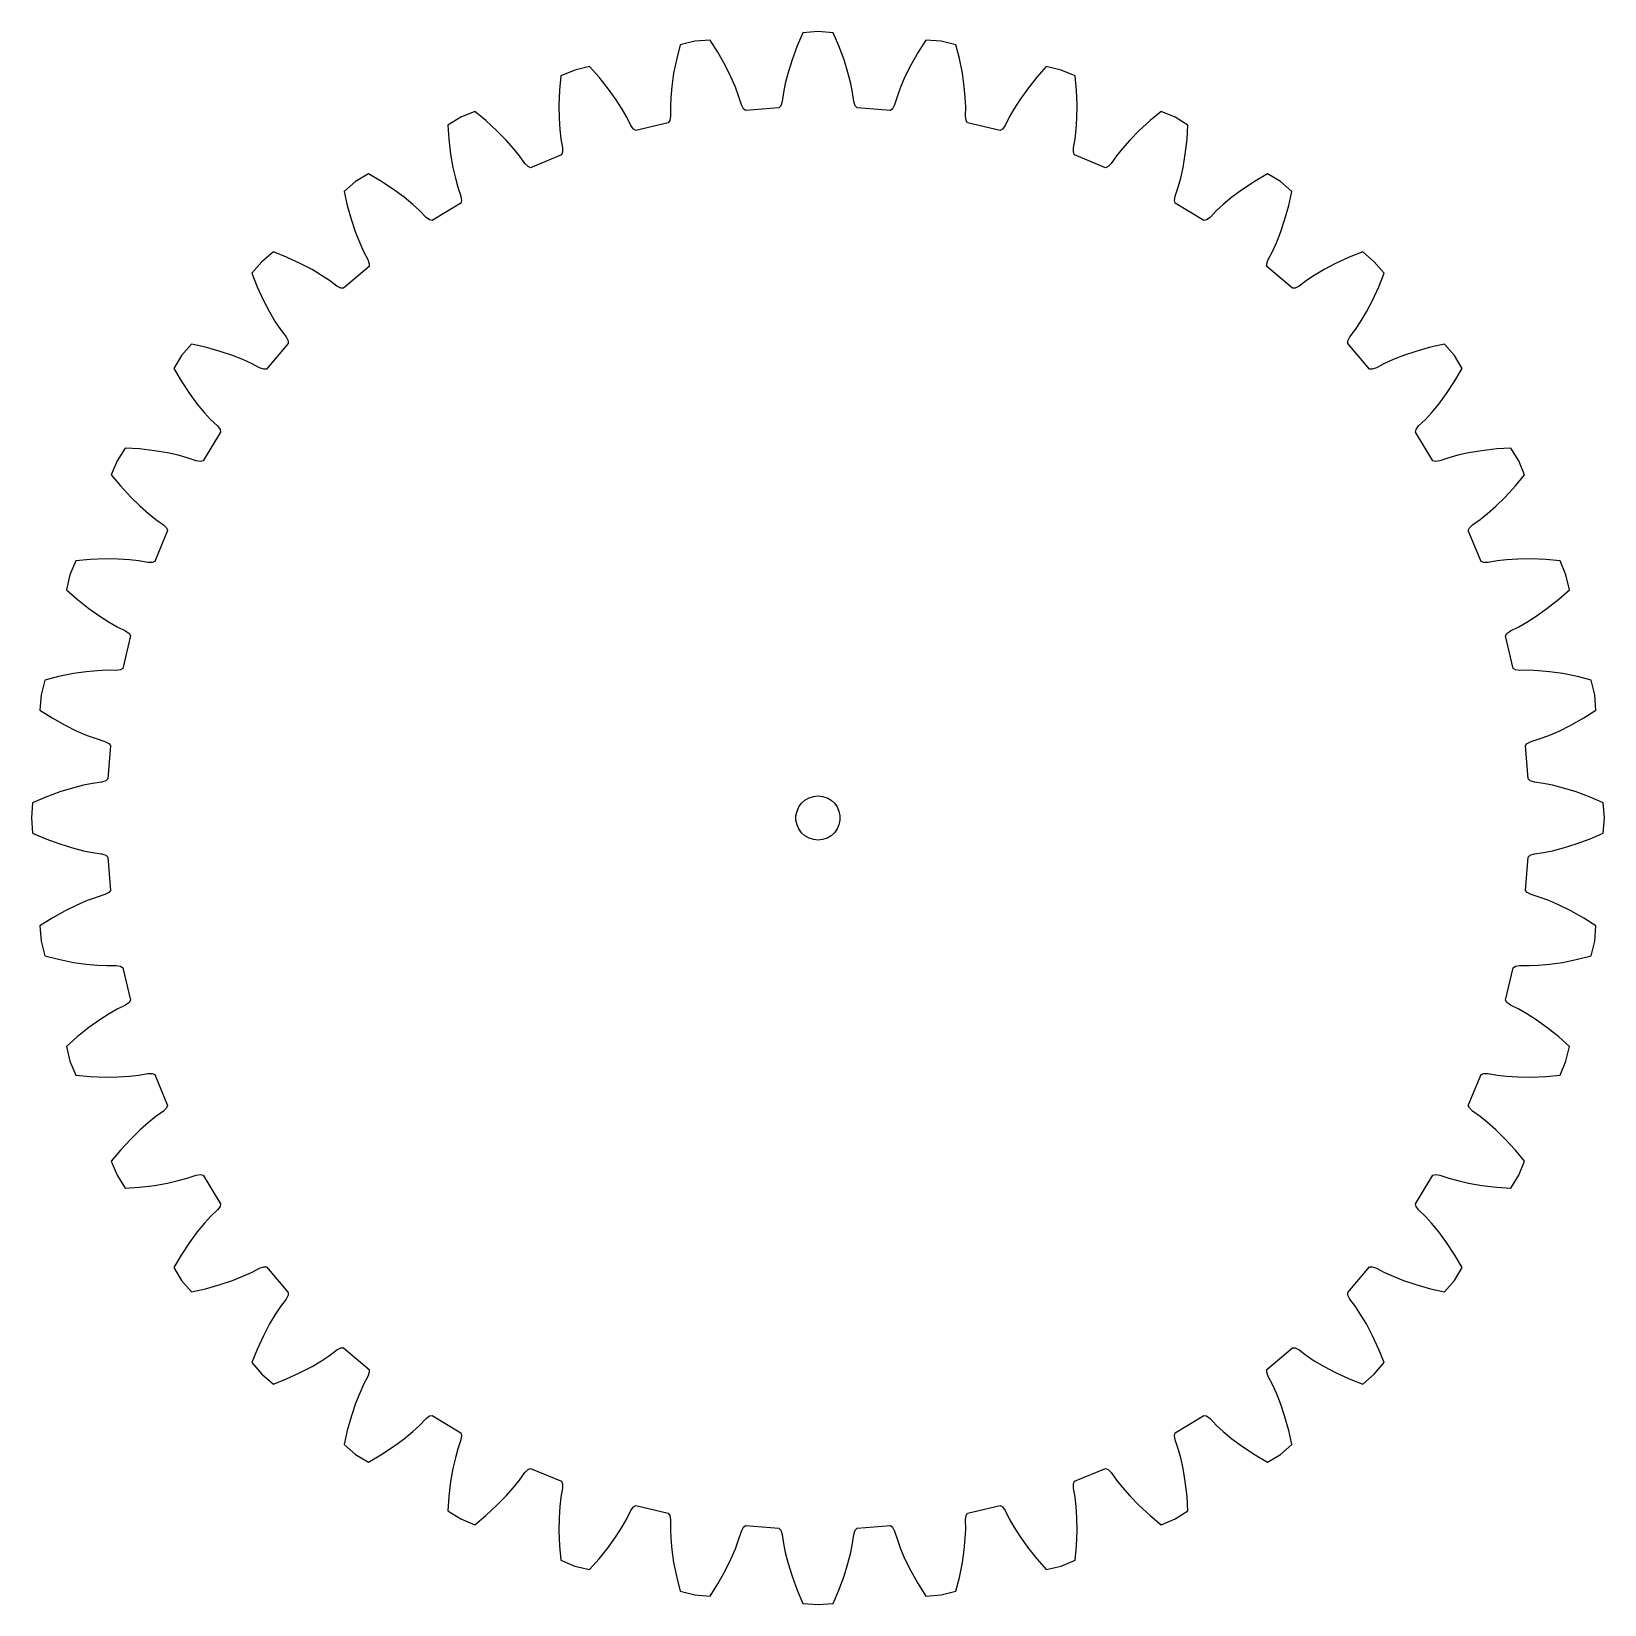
# Model space of a CAD drawing. Extents: x 0 to 107, y 0 to 107.
import ezdxf

# ---------------------------------------------------------------- set-up
doc = ezdxf.new("R2010")
doc.units = 0

msp = doc.modelspace()

# ---------------------------------------------------------------- linework, layer by layer
for p, q in [((53.48, 106.95), (52.45, 106.87)), ((54.5, 106.87), (53.48, 106.95)), ((44.11, 106.05), (43.87, 105.11)), ((45.11, 106.29), (44.11, 106.05)), ((46.14, 106.37), (45.11, 106.29)), ((46.66, 105.55), (46.14, 106.37)), ((52.06, 105.98), (51.71, 105.02)), ((52.45, 106.87), (52.06, 105.98)), ((54.89, 105.98), (54.5, 106.87)), ((55.25, 105.02), (54.89, 105.98)), ((60.81, 106.37), (60.29, 105.55)), ((61.84, 106.29), (60.81, 106.37)), ((62.84, 106.05), (61.84, 106.29)), ((63.09, 105.11), (62.84, 106.05)), ((43.87, 105.11), (43.66, 104.11)), ((47.16, 104.66), (46.66, 105.55)), ((51.71, 105.02), (51.44, 104.16)), ((55.51, 104.16), (55.25, 105.02)), ((60.29, 105.55), (59.79, 104.66)), ((63.29, 104.11), (63.09, 105.11)), ((36, 103.94), (35.91, 102.97)), ((36.95, 104.33), (36, 103.94)), ((37.95, 104.58), (36.95, 104.33)), ((38.6, 103.85), (37.95, 104.58)), ((39.23, 103.04), (38.6, 103.85)), ((43.66, 104.11), (43.53, 103.22)), ((47.56, 103.86), (47.16, 104.66)), ((47.86, 103.16), (47.56, 103.86)), ((51.44, 104.16), (51.25, 103.42)), ((55.7, 103.42), (55.51, 104.16)), ((59.39, 103.86), (59.09, 103.16)), ((59.79, 104.66), (59.39, 103.86)), ((63.42, 103.22), (63.29, 104.11)), ((68.36, 103.85), (67.72, 103.04)), ((69, 104.58), (68.36, 103.85)), ((70, 104.33), (69, 104.58)), ((70.95, 103.94), (70, 104.33)), ((71.04, 102.97), (70.95, 103.94)), ((35.91, 102.97), (35.86, 101.95)), ((39.75, 102.31), (39.23, 103.04)), ((43.53, 103.22), (43.46, 102.46)), ((48.08, 102.57), (47.86, 103.16)), ((51.12, 102.81), (51.03, 102.18)), ((51.25, 103.42), (51.12, 102.81)), ((55.83, 102.81), (55.7, 103.42)), ((55.92, 102.18), (55.83, 102.81)), ((59.09, 103.16), (58.87, 102.57)), ((63.49, 102.46), (63.42, 103.22)), ((67.72, 103.04), (67.2, 102.31)), ((71.09, 101.95), (71.04, 102.97)), ((35.86, 101.95), (35.87, 101.05)), ((40.16, 101.67), (39.75, 102.31)), ((40.47, 101.12), (40.16, 101.67)), ((43.46, 102.46), (43.44, 101.83)), ((43.44, 101.83), (43.44, 101.2)), ((48.27, 101.96), (48.08, 102.57)), ((48.41, 101.69), (48.27, 101.96)), ((48.55, 101.57), (48.41, 101.69)), ((50.82, 101.75), (48.55, 101.57)), ((50.94, 101.89), (50.82, 101.75)), ((51.03, 102.18), (50.94, 101.89)), ((56.01, 101.89), (55.92, 102.18)), ((56.13, 101.75), (56.01, 101.89)), ((58.4, 101.57), (56.13, 101.75)), ((58.55, 101.69), (58.4, 101.57)), ((58.68, 101.96), (58.55, 101.69)), ((58.87, 102.57), (58.68, 101.96)), ((63.52, 101.83), (63.49, 102.46)), ((63.51, 101.2), (63.52, 101.83)), ((66.79, 101.67), (66.48, 101.12)), ((67.2, 102.31), (66.79, 101.67)), ((71.08, 101.05), (71.09, 101.95)), ((29.2, 101.12), (28.32, 100.58)), ((28.32, 100.58), (28.38, 99.62)), ((30.15, 101.52), (29.2, 101.12)), ((30.9, 100.9), (30.15, 101.52)), ((31.65, 100.2), (30.9, 100.9)), ((35.87, 101.05), (35.92, 100.29)), ((40.75, 100.55), (40.47, 101.12)), ((40.93, 100.31), (40.75, 100.55)), ((43.3, 100.74), (41.09, 100.21)), ((43.4, 100.9), (43.3, 100.74)), ((43.44, 101.2), (43.4, 100.9)), ((63.55, 100.9), (63.51, 101.2)), ((63.65, 100.74), (63.55, 100.9)), ((65.87, 100.21), (63.65, 100.74)), ((66.2, 100.55), (66.03, 100.31)), ((66.48, 101.12), (66.2, 100.55)), ((71.03, 100.29), (71.08, 101.05)), ((76.05, 100.9), (75.3, 100.2)), ((76.8, 101.52), (76.05, 100.9)), ((77.75, 101.12), (76.8, 101.52)), ((78.63, 100.58), (77.75, 101.12)), ((78.57, 99.62), (78.63, 100.58)), ((28.38, 99.62), (28.5, 98.6)), ((32.28, 99.56), (31.65, 100.2)), ((32.78, 98.99), (32.28, 99.56)), ((35.92, 100.29), (36, 99.66)), ((36, 99.66), (36.1, 99.04)), ((41.09, 100.21), (40.93, 100.31)), ((66.03, 100.31), (65.87, 100.21)), ((70.85, 99.04), (70.96, 99.66)), ((70.96, 99.66), (71.03, 100.29)), ((74.67, 99.56), (74.17, 98.99)), ((75.3, 100.2), (74.67, 99.56)), ((78.45, 98.6), (78.57, 99.62)), ((28.5, 98.6), (28.65, 97.71)), ((33.18, 98.5), (32.78, 98.99)), ((33.54, 97.98), (33.18, 98.5)), ((36.03, 98.57), (33.93, 97.69)), ((36.1, 98.74), (36.03, 98.57)), ((36.1, 99.04), (36.1, 98.74)), ((70.85, 98.74), (70.85, 99.04)), ((70.92, 98.57), (70.85, 98.74)), ((73.02, 97.69), (70.92, 98.57)), ((73.78, 98.5), (73.41, 97.98)), ((74.17, 98.99), (73.78, 98.5)), ((78.3, 97.71), (78.45, 98.6)), ((28.65, 97.71), (28.82, 96.97)), ((33.76, 97.77), (33.54, 97.98)), ((33.93, 97.69), (33.76, 97.77)), ((73.2, 97.77), (73.02, 97.69)), ((73.41, 97.98), (73.2, 97.77)), ((78.14, 96.97), (78.3, 97.71)), ((22.04, 96.74), (21.26, 96.07)), ((22.92, 97.28), (22.04, 96.74)), ((23.76, 96.78), (22.92, 97.28)), ((24.61, 96.21), (23.76, 96.78)), ((28.82, 96.97), (28.98, 96.36)), ((28.98, 96.36), (29.19, 95.76)), ((77.76, 95.76), (77.97, 96.36)), ((77.97, 96.36), (78.14, 96.97)), ((83.19, 96.78), (82.34, 96.21)), ((84.03, 97.28), (83.19, 96.78)), ((84.91, 96.74), (84.03, 97.28)), ((85.69, 96.07), (84.91, 96.74)), ((21.26, 96.07), (21.47, 95.12)), ((25.33, 95.68), (24.61, 96.21)), ((25.92, 95.19), (25.33, 95.68)), ((26.38, 94.77), (25.92, 95.19)), ((29.19, 95.28), (27.25, 94.09)), ((29.19, 95.76), (29.24, 95.46)), ((29.24, 95.46), (29.19, 95.28)), ((77.72, 95.46), (77.76, 95.76)), ((77.76, 95.28), (77.72, 95.46)), ((79.7, 94.09), (77.76, 95.28)), ((81.03, 95.19), (80.57, 94.77)), ((81.62, 95.68), (81.03, 95.19)), ((82.34, 96.21), (81.62, 95.68)), ((85.48, 95.12), (85.69, 96.07)), ((21.47, 95.12), (21.75, 94.13)), ((21.75, 94.13), (22.03, 93.28)), ((26.83, 94.31), (26.38, 94.77)), ((27.07, 94.14), (26.83, 94.31)), ((27.25, 94.09), (27.07, 94.14)), ((79.88, 94.14), (79.7, 94.09)), ((80.13, 94.31), (79.88, 94.14)), ((80.57, 94.77), (80.13, 94.31)), ((84.92, 93.28), (85.2, 94.13)), ((85.2, 94.13), (85.48, 95.12)), ((22.03, 93.28), (22.32, 92.58)), ((84.64, 92.58), (84.92, 93.28)), ((22.32, 92.58), (22.58, 92)), ((22.58, 92), (22.87, 91.44)), ((84.08, 91.44), (84.37, 92)), ((84.37, 92), (84.64, 92.58)), ((15.66, 91.29), (14.99, 90.51)), ((16.45, 91.96), (15.66, 91.29)), ((17.35, 91.6), (16.45, 91.96)), ((18.28, 91.17), (17.35, 91.6)), ((19.08, 90.76), (18.28, 91.17)), ((22.95, 90.97), (21.22, 89.49)), ((22.87, 91.44), (22.97, 91.15)), ((22.97, 91.15), (22.95, 90.97)), ((83.99, 91.15), (84.08, 91.44)), ((84, 90.97), (83.99, 91.15)), ((85.73, 89.49), (84, 90.97)), ((88.67, 91.17), (87.88, 90.76)), ((89.6, 91.6), (88.67, 91.17)), ((90.51, 91.96), (89.6, 91.6)), ((91.29, 91.29), (90.51, 91.96)), ((91.96, 90.51), (91.29, 91.29)), ((14.99, 90.51), (15.35, 89.6)), ((19.73, 90.37), (19.08, 90.76)), ((20.26, 90.02), (19.73, 90.37)), ((20.77, 89.64), (20.26, 90.02)), ((86.69, 90.02), (86.19, 89.64)), ((87.22, 90.37), (86.69, 90.02)), ((87.88, 90.76), (87.22, 90.37)), ((91.6, 89.6), (91.96, 90.51)), ((15.35, 89.6), (15.78, 88.67)), ((21.03, 89.5), (20.77, 89.64)), ((21.22, 89.49), (21.03, 89.5)), ((85.92, 89.5), (85.73, 89.49)), ((86.19, 89.64), (85.92, 89.5)), ((91.17, 88.67), (91.6, 89.6)), ((15.78, 88.67), (16.19, 87.88)), ((16.19, 87.88), (16.58, 87.22)), ((90.37, 87.22), (90.76, 87.88)), ((90.76, 87.88), (91.17, 88.67)), ((16.58, 87.22), (16.93, 86.69)), ((16.93, 86.69), (17.31, 86.19)), ((89.64, 86.19), (90.02, 86.69)), ((90.02, 86.69), (90.37, 87.22)), ((10.88, 85.69), (10.21, 84.91)), ((11.83, 85.48), (10.88, 85.69)), ((17.46, 85.73), (15.98, 84)), ((17.31, 86.19), (17.45, 85.92)), ((17.45, 85.92), (17.46, 85.73)), ((89.49, 85.73), (89.5, 85.92)), ((90.97, 84), (89.49, 85.73)), ((89.5, 85.92), (89.64, 86.19)), ((96.07, 85.69), (95.12, 85.48)), ((96.74, 84.91), (96.07, 85.69)), ((10.21, 84.91), (9.67, 84.03)), ((12.82, 85.2), (11.83, 85.48)), ((13.67, 84.92), (12.82, 85.2)), ((14.38, 84.64), (13.67, 84.92)), ((14.95, 84.37), (14.38, 84.64)), ((92.58, 84.64), (92, 84.37)), ((93.28, 84.92), (92.58, 84.64)), ((94.13, 85.2), (93.28, 84.92)), ((95.12, 85.48), (94.13, 85.2)), ((97.28, 84.03), (96.74, 84.91)), ((9.67, 84.03), (10.17, 83.19)), ((15.51, 84.08), (14.95, 84.37)), ((15.8, 83.99), (15.51, 84.08)), ((15.98, 84), (15.8, 83.99)), ((91.15, 83.99), (90.97, 84)), ((91.44, 84.08), (91.15, 83.99)), ((92, 84.37), (91.44, 84.08)), ((96.78, 83.19), (97.28, 84.03)), ((10.17, 83.19), (10.74, 82.34)), ((96.21, 82.34), (96.78, 83.19)), ((10.74, 82.34), (11.27, 81.62)), ((11.27, 81.62), (11.76, 81.03)), ((95.19, 81.03), (95.68, 81.62)), ((95.68, 81.62), (96.21, 82.34)), ((11.76, 81.03), (12.18, 80.57)), ((12.18, 80.57), (12.64, 80.13)), ((94.31, 80.13), (94.77, 80.57)), ((94.77, 80.57), (95.19, 81.03)), ((12.86, 79.7), (11.67, 77.76)), ((12.64, 80.13), (12.82, 79.88)), ((12.82, 79.88), (12.86, 79.7)), ((94.09, 79.7), (94.14, 79.88)), ((95.28, 77.76), (94.09, 79.7)), ((94.14, 79.88), (94.31, 80.13)), ((6.37, 78.63), (5.83, 77.75)), ((7.34, 78.57), (6.37, 78.63)), ((8.36, 78.45), (7.34, 78.57)), ((9.24, 78.3), (8.36, 78.45)), ((9.98, 78.14), (9.24, 78.3)), ((10.59, 77.97), (9.98, 78.14)), ((96.97, 78.14), (96.36, 77.97)), ((97.71, 78.3), (96.97, 78.14)), ((98.6, 78.45), (97.71, 78.3)), ((99.62, 78.57), (98.6, 78.45)), ((100.58, 78.63), (99.62, 78.57)), ((101.12, 77.75), (100.58, 78.63)), ((5.83, 77.75), (5.43, 76.8)), ((11.19, 77.76), (10.59, 77.97)), ((11.49, 77.72), (11.19, 77.76)), ((11.67, 77.76), (11.49, 77.72)), ((95.46, 77.72), (95.28, 77.76)), ((95.76, 77.76), (95.46, 77.72)), ((96.36, 77.97), (95.76, 77.76)), ((101.52, 76.8), (101.12, 77.75)), ((5.43, 76.8), (6.05, 76.05)), ((6.05, 76.05), (6.75, 75.3)), ((100.2, 75.3), (100.9, 76.05)), ((100.9, 76.05), (101.52, 76.8)), ((6.75, 75.3), (7.39, 74.67)), ((99.56, 74.67), (100.2, 75.3)), ((7.39, 74.67), (7.96, 74.17)), ((7.96, 74.17), (8.45, 73.78)), ((98.5, 73.78), (98.99, 74.17)), ((98.99, 74.17), (99.56, 74.67)), ((9.26, 73.02), (8.39, 70.92)), ((8.45, 73.78), (8.97, 73.41)), ((8.97, 73.41), (9.19, 73.2)), ((9.19, 73.2), (9.26, 73.02)), ((97.69, 73.02), (97.77, 73.2)), ((98.57, 70.92), (97.69, 73.02)), ((97.77, 73.2), (97.98, 73.41)), ((97.98, 73.41), (98.5, 73.78)), ((3.01, 70.95), (2.62, 70)), ((3.98, 71.04), (3.01, 70.95)), ((5, 71.09), (3.98, 71.04)), ((5.9, 71.08), (5, 71.09)), ((6.66, 71.03), (5.9, 71.08)), ((7.29, 70.96), (6.66, 71.03)), ((7.91, 70.85), (7.29, 70.96)), ((8.21, 70.85), (7.91, 70.85)), ((8.39, 70.92), (8.21, 70.85)), ((98.74, 70.85), (98.57, 70.92)), ((99.04, 70.85), (98.74, 70.85)), ((99.66, 70.96), (99.04, 70.85)), ((100.29, 71.03), (99.66, 70.96)), ((101.05, 71.08), (100.29, 71.03)), ((101.95, 71.09), (101.05, 71.08)), ((102.97, 71.04), (101.95, 71.09)), ((103.94, 70.95), (102.97, 71.04)), ((104.33, 70), (103.94, 70.95)), ((2.62, 70), (2.38, 69)), ((104.58, 69), (104.33, 70)), ((2.38, 69), (3.11, 68.36)), ((103.85, 68.36), (104.58, 69)), ((3.11, 68.36), (3.91, 67.72)), ((3.91, 67.72), (4.64, 67.2)), ((102.31, 67.2), (103.04, 67.72)), ((103.04, 67.72), (103.85, 68.36)), ((4.64, 67.2), (5.28, 66.79)), ((5.28, 66.79), (5.83, 66.48)), ((5.83, 66.48), (6.4, 66.2)), ((100.55, 66.2), (101.12, 66.48)), ((101.12, 66.48), (101.67, 66.79)), ((101.67, 66.79), (102.31, 67.2)), ((6.74, 65.87), (6.21, 63.65)), ((6.4, 66.2), (6.65, 66.03)), ((6.65, 66.03), (6.74, 65.87)), ((100.21, 65.87), (100.31, 66.03)), ((100.74, 63.65), (100.21, 65.87)), ((100.31, 66.03), (100.55, 66.2)), ((2.85, 63.29), (1.84, 63.09)), ((3.73, 63.42), (2.85, 63.29)), ((4.49, 63.49), (3.73, 63.42)), ((5.12, 63.52), (4.49, 63.49)), ((5.75, 63.51), (5.12, 63.52)), ((6.05, 63.55), (5.75, 63.51)), ((6.21, 63.65), (6.05, 63.55)), ((100.9, 63.55), (100.74, 63.65)), ((101.2, 63.51), (100.9, 63.55)), ((101.83, 63.52), (101.2, 63.51)), ((102.46, 63.49), (101.83, 63.52)), ((103.22, 63.42), (102.46, 63.49)), ((104.11, 63.29), (103.22, 63.42)), ((105.11, 63.09), (104.11, 63.29)), ((0.9, 62.84), (0.66, 61.84)), ((1.84, 63.09), (0.9, 62.84)), ((106.05, 62.84), (105.11, 63.09)), ((106.29, 61.84), (106.05, 62.84)), ((0.66, 61.84), (0.58, 60.81)), ((106.37, 60.81), (106.29, 61.84)), ((0.58, 60.81), (1.4, 60.29)), ((1.4, 60.29), (2.29, 59.79)), ((104.66, 59.79), (105.55, 60.29)), ((105.55, 60.29), (106.37, 60.81)), ((2.29, 59.79), (3.09, 59.39)), ((3.09, 59.39), (3.79, 59.09)), ((3.79, 59.09), (4.39, 58.87)), ((4.39, 58.87), (4.99, 58.68)), ((101.96, 58.68), (102.57, 58.87)), ((102.57, 58.87), (103.16, 59.09)), ((103.16, 59.09), (103.86, 59.39)), ((103.86, 59.39), (104.66, 59.79)), ((4.99, 58.68), (5.26, 58.55)), ((5.38, 58.4), (5.2, 56.13)), ((5.26, 58.55), (5.38, 58.4)), ((101.57, 58.4), (101.69, 58.55)), ((101.75, 56.13), (101.57, 58.4)), ((101.69, 58.55), (101.96, 58.68)), ((3.53, 55.7), (2.79, 55.51)), ((4.15, 55.83), (3.53, 55.7)), ((4.77, 55.92), (4.15, 55.83)), ((5.06, 56.01), (4.77, 55.92)), ((5.2, 56.13), (5.06, 56.01)), ((101.89, 56.01), (101.75, 56.13)), ((102.18, 55.92), (101.89, 56.01)), ((102.81, 55.83), (102.18, 55.92)), ((103.42, 55.7), (102.81, 55.83)), ((104.16, 55.51), (103.42, 55.7)), ((0.97, 54.89), (0.08, 54.5)), ((1.93, 55.25), (0.97, 54.89)), ((2.79, 55.51), (1.93, 55.25)), ((52.36, 54.48), (52.59, 54.69)), ((52.59, 54.69), (52.87, 54.85)), ((52.87, 54.85), (53.16, 54.94)), ((53.16, 54.94), (53.48, 54.98)), ((53.48, 54.98), (53.79, 54.94)), ((53.79, 54.94), (54.09, 54.85)), ((54.09, 54.85), (54.36, 54.69)), ((54.36, 54.69), (54.59, 54.48)), ((105.02, 55.25), (104.16, 55.51)), ((105.98, 54.89), (105.02, 55.25)), ((106.87, 54.5), (105.98, 54.89)), ((0.08, 54.5), (0, 53.48)), ((51.98, 53.63), (52.05, 53.94)), ((51.98, 53.32), (51.98, 53.63)), ((52.05, 53.94), (52.18, 54.23)), ((52.18, 54.23), (52.36, 54.48)), ((54.59, 54.48), (54.78, 54.23)), ((54.78, 54.23), (54.9, 53.94)), ((54.9, 53.94), (54.97, 53.63)), ((54.97, 53.63), (54.97, 53.32)), ((106.95, 53.48), (106.87, 54.5)), ((0, 53.48), (0.08, 52.45)), ((0.08, 52.45), (0.97, 52.06)), ((52.05, 53.01), (51.98, 53.32)), ((52.18, 52.73), (52.05, 53.01)), ((52.36, 52.47), (52.18, 52.73)), ((52.59, 52.26), (52.36, 52.47)), ((54.59, 52.47), (54.36, 52.26)), ((54.78, 52.73), (54.59, 52.47)), ((54.9, 53.01), (54.78, 52.73)), ((54.97, 53.32), (54.9, 53.01)), ((105.98, 52.06), (106.87, 52.45)), ((106.87, 52.45), (106.95, 53.48)), ((0.97, 52.06), (1.93, 51.71)), ((1.93, 51.71), (2.79, 51.44)), ((2.79, 51.44), (3.53, 51.25)), ((52.87, 52.11), (52.59, 52.26)), ((53.16, 52.01), (52.87, 52.11)), ((53.48, 51.98), (53.16, 52.01)), ((53.79, 52.01), (53.48, 51.98)), ((54.09, 52.11), (53.79, 52.01)), ((54.36, 52.26), (54.09, 52.11)), ((103.42, 51.25), (104.16, 51.44)), ((104.16, 51.44), (105.02, 51.71)), ((105.02, 51.71), (105.98, 52.06)), ((3.53, 51.25), (4.15, 51.12)), ((4.15, 51.12), (4.77, 51.03)), ((4.77, 51.03), (5.06, 50.94)), ((5.06, 50.94), (5.2, 50.82)), ((5.2, 50.82), (5.38, 48.55)), ((101.57, 48.55), (101.75, 50.82)), ((101.75, 50.82), (101.89, 50.94)), ((101.89, 50.94), (102.18, 51.03)), ((102.18, 51.03), (102.81, 51.12)), ((102.81, 51.12), (103.42, 51.25)), ((4.99, 48.27), (4.39, 48.08)), ((5.26, 48.41), (4.99, 48.27)), ((5.38, 48.55), (5.26, 48.41)), ((101.69, 48.41), (101.57, 48.55)), ((101.96, 48.27), (101.69, 48.41)), ((102.57, 48.08), (101.96, 48.27)), ((2.29, 47.16), (1.4, 46.66)), ((3.09, 47.56), (2.29, 47.16)), ((3.79, 47.86), (3.09, 47.56)), ((4.39, 48.08), (3.79, 47.86)), ((103.16, 47.86), (102.57, 48.08)), ((103.86, 47.56), (103.16, 47.86)), ((104.66, 47.16), (103.86, 47.56)), ((105.55, 46.66), (104.66, 47.16)), ((1.4, 46.66), (0.58, 46.14)), ((0.58, 46.14), (0.66, 45.11)), ((106.37, 46.14), (105.55, 46.66)), ((106.29, 45.11), (106.37, 46.14)), ((0.66, 45.11), (0.9, 44.11)), ((106.05, 44.11), (106.29, 45.11)), ((0.9, 44.11), (1.84, 43.87)), ((1.84, 43.87), (2.85, 43.66)), ((104.11, 43.66), (105.11, 43.87)), ((105.11, 43.87), (106.05, 44.11)), ((2.85, 43.66), (3.73, 43.53)), ((3.73, 43.53), (4.49, 43.46)), ((4.49, 43.46), (5.12, 43.44)), ((5.12, 43.44), (5.75, 43.44)), ((5.75, 43.44), (6.05, 43.4)), ((6.05, 43.4), (6.21, 43.3)), ((6.21, 43.3), (6.74, 41.09)), ((100.21, 41.09), (100.74, 43.3)), ((100.74, 43.3), (100.9, 43.4)), ((100.9, 43.4), (101.2, 43.44)), ((101.2, 43.44), (101.83, 43.44)), ((101.83, 43.44), (102.46, 43.46)), ((102.46, 43.46), (103.22, 43.53)), ((103.22, 43.53), (104.11, 43.66)), ((6.4, 40.75), (5.83, 40.47)), ((6.65, 40.93), (6.4, 40.75)), ((6.74, 41.09), (6.65, 40.93)), ((100.31, 40.93), (100.21, 41.09)), ((100.55, 40.75), (100.31, 40.93)), ((101.12, 40.47), (100.55, 40.75)), ((4.64, 39.75), (3.91, 39.23)), ((5.28, 40.16), (4.64, 39.75)), ((5.83, 40.47), (5.28, 40.16)), ((101.67, 40.16), (101.12, 40.47)), ((102.31, 39.75), (101.67, 40.16)), ((103.04, 39.23), (102.31, 39.75)), ((3.11, 38.6), (2.38, 37.95)), ((3.91, 39.23), (3.11, 38.6)), ((103.85, 38.6), (103.04, 39.23)), ((104.58, 37.95), (103.85, 38.6)), ((2.38, 37.95), (2.62, 36.95)), ((104.33, 36.95), (104.58, 37.95)), ((2.62, 36.95), (3.01, 36)), ((103.94, 36), (104.33, 36.95)), ((3.01, 36), (3.98, 35.91)), ((3.98, 35.91), (5, 35.86)), ((5, 35.86), (5.9, 35.87)), ((5.9, 35.87), (6.66, 35.92)), ((6.66, 35.92), (7.29, 36)), ((7.29, 36), (7.91, 36.1)), ((7.91, 36.1), (8.21, 36.1)), ((8.21, 36.1), (8.39, 36.03)), ((8.39, 36.03), (9.26, 33.93)), ((97.69, 33.93), (98.57, 36.03)), ((98.57, 36.03), (98.74, 36.1)), ((98.74, 36.1), (99.04, 36.1)), ((99.04, 36.1), (99.66, 36)), ((99.66, 36), (100.29, 35.92)), ((100.29, 35.92), (101.05, 35.87)), ((101.05, 35.87), (101.95, 35.86)), ((101.95, 35.86), (102.97, 35.91)), ((102.97, 35.91), (103.94, 36)), ((8.45, 33.18), (7.96, 32.78)), ((8.97, 33.54), (8.45, 33.18)), ((9.19, 33.76), (8.97, 33.54)), ((9.26, 33.93), (9.19, 33.76)), ((97.77, 33.76), (97.69, 33.93)), ((97.98, 33.54), (97.77, 33.76)), ((98.5, 33.18), (97.98, 33.54)), ((98.99, 32.78), (98.5, 33.18)), ((7.39, 32.28), (6.75, 31.65)), ((7.96, 32.78), (7.39, 32.28)), ((99.56, 32.28), (98.99, 32.78)), ((100.2, 31.65), (99.56, 32.28)), ((6.75, 31.65), (6.05, 30.9)), ((100.9, 30.9), (100.2, 31.65)), ((6.05, 30.9), (5.43, 30.15)), ((5.43, 30.15), (5.83, 29.2)), ((101.52, 30.15), (100.9, 30.9)), ((101.12, 29.2), (101.52, 30.15)), ((5.83, 29.2), (6.37, 28.32)), ((9.98, 28.82), (10.59, 28.98)), ((10.59, 28.98), (11.19, 29.19)), ((11.19, 29.19), (11.49, 29.24)), ((11.49, 29.24), (11.67, 29.19)), ((11.67, 29.19), (12.86, 27.25)), ((94.09, 27.25), (95.28, 29.19)), ((95.28, 29.19), (95.46, 29.24)), ((95.46, 29.24), (95.76, 29.19)), ((95.76, 29.19), (96.36, 28.98)), ((96.36, 28.98), (96.97, 28.82)), ((100.58, 28.32), (101.12, 29.2)), ((6.37, 28.32), (7.34, 28.38)), ((7.34, 28.38), (8.36, 28.5)), ((8.36, 28.5), (9.24, 28.65)), ((9.24, 28.65), (9.98, 28.82)), ((96.97, 28.82), (97.71, 28.65)), ((97.71, 28.65), (98.6, 28.5)), ((98.6, 28.5), (99.62, 28.38)), ((99.62, 28.38), (100.58, 28.32)), ((12.64, 26.83), (12.18, 26.38)), ((12.82, 27.07), (12.64, 26.83)), ((12.86, 27.25), (12.82, 27.07)), ((94.14, 27.07), (94.09, 27.25)), ((94.31, 26.83), (94.14, 27.07)), ((94.77, 26.38), (94.31, 26.83)), ((11.76, 25.92), (11.27, 25.33)), ((12.18, 26.38), (11.76, 25.92)), ((95.19, 25.92), (94.77, 26.38)), ((95.68, 25.33), (95.19, 25.92)), ((10.74, 24.61), (10.17, 23.76)), ((11.27, 25.33), (10.74, 24.61)), ((96.21, 24.61), (95.68, 25.33)), ((96.78, 23.76), (96.21, 24.61)), ((10.17, 23.76), (9.67, 22.92)), ((97.28, 22.92), (96.78, 23.76)), ((9.67, 22.92), (10.21, 22.04)), ((14.38, 22.32), (14.95, 22.58)), ((14.95, 22.58), (15.51, 22.87)), ((15.51, 22.87), (15.8, 22.97)), ((15.8, 22.97), (15.98, 22.95)), ((15.98, 22.95), (17.46, 21.22)), ((89.49, 21.22), (90.97, 22.95)), ((90.97, 22.95), (91.15, 22.97)), ((91.15, 22.97), (91.44, 22.87)), ((91.44, 22.87), (92, 22.58)), ((92, 22.58), (92.58, 22.32)), ((96.74, 22.04), (97.28, 22.92)), ((10.21, 22.04), (10.88, 21.26)), ((10.88, 21.26), (11.83, 21.47)), ((11.83, 21.47), (12.82, 21.75)), ((12.82, 21.75), (13.67, 22.03)), ((13.67, 22.03), (14.38, 22.32)), ((92.58, 22.32), (93.28, 22.03)), ((93.28, 22.03), (94.13, 21.75)), ((94.13, 21.75), (95.12, 21.47)), ((95.12, 21.47), (96.07, 21.26)), ((96.07, 21.26), (96.74, 22.04)), ((17.31, 20.77), (16.93, 20.26)), ((17.45, 21.03), (17.31, 20.77)), ((17.46, 21.22), (17.45, 21.03)), ((89.5, 21.03), (89.49, 21.22)), ((89.64, 20.77), (89.5, 21.03)), ((90.02, 20.26), (89.64, 20.77)), ((16.58, 19.73), (16.19, 19.08)), ((16.93, 20.26), (16.58, 19.73)), ((90.37, 19.73), (90.02, 20.26)), ((90.76, 19.08), (90.37, 19.73)), ((15.78, 18.28), (15.35, 17.35)), ((16.19, 19.08), (15.78, 18.28)), ((91.17, 18.28), (90.76, 19.08)), ((91.6, 17.35), (91.17, 18.28)), ((15.35, 17.35), (14.99, 16.45)), ((20.26, 16.93), (20.77, 17.31)), ((20.77, 17.31), (21.03, 17.45)), ((21.03, 17.45), (21.22, 17.46)), ((21.22, 17.46), (22.95, 15.98)), ((84, 15.98), (85.73, 17.46)), ((85.73, 17.46), (85.92, 17.45)), ((85.92, 17.45), (86.19, 17.31)), ((86.19, 17.31), (86.69, 16.93)), ((91.96, 16.45), (91.6, 17.35)), ((14.99, 16.45), (15.66, 15.66)), ((18.28, 15.78), (19.08, 16.19)), ((19.08, 16.19), (19.73, 16.58)), ((19.73, 16.58), (20.26, 16.93)), ((86.69, 16.93), (87.22, 16.58)), ((87.22, 16.58), (87.88, 16.19)), ((87.88, 16.19), (88.67, 15.78)), ((91.29, 15.66), (91.96, 16.45)), ((15.66, 15.66), (16.45, 14.99)), ((16.45, 14.99), (17.35, 15.35)), ((17.35, 15.35), (18.28, 15.78)), ((22.87, 15.51), (22.58, 14.95)), ((22.97, 15.8), (22.87, 15.51)), ((22.95, 15.98), (22.97, 15.8)), ((83.99, 15.8), (84, 15.98)), ((84.08, 15.51), (83.99, 15.8)), ((84.37, 14.95), (84.08, 15.51)), ((88.67, 15.78), (89.6, 15.35)), ((89.6, 15.35), (90.51, 14.99)), ((90.51, 14.99), (91.29, 15.66)), ((22.32, 14.38), (22.03, 13.67)), ((22.58, 14.95), (22.32, 14.38)), ((84.64, 14.38), (84.37, 14.95)), ((84.92, 13.67), (84.64, 14.38)), ((22.03, 13.67), (21.75, 12.82)), ((27.07, 12.82), (27.25, 12.86)), ((27.25, 12.86), (29.19, 11.67)), ((77.76, 11.67), (79.7, 12.86)), ((79.7, 12.86), (79.88, 12.82)), ((85.2, 12.82), (84.92, 13.67)), ((21.47, 11.83), (21.26, 10.88)), ((21.75, 12.82), (21.47, 11.83)), ((25.92, 11.76), (26.38, 12.18)), ((26.38, 12.18), (26.83, 12.64)), ((26.83, 12.64), (27.07, 12.82)), ((79.88, 12.82), (80.13, 12.64)), ((80.13, 12.64), (80.57, 12.18)), ((80.57, 12.18), (81.03, 11.76)), ((85.48, 11.83), (85.2, 12.82)), ((85.69, 10.88), (85.48, 11.83)), ((21.26, 10.88), (22.04, 10.21)), ((23.76, 10.17), (24.61, 10.74)), ((24.61, 10.74), (25.33, 11.27)), ((25.33, 11.27), (25.92, 11.76)), ((29.19, 11.19), (28.98, 10.59)), ((29.19, 11.67), (29.24, 11.49)), ((29.24, 11.49), (29.19, 11.19)), ((77.72, 11.49), (77.76, 11.67)), ((77.76, 11.19), (77.72, 11.49)), ((77.97, 10.59), (77.76, 11.19)), ((81.03, 11.76), (81.62, 11.27)), ((81.62, 11.27), (82.34, 10.74)), ((82.34, 10.74), (83.19, 10.17)), ((84.91, 10.21), (85.69, 10.88)), ((22.04, 10.21), (22.92, 9.67)), ((22.92, 9.67), (23.76, 10.17)), ((28.82, 9.98), (28.65, 9.24)), ((28.98, 10.59), (28.82, 9.98)), ((78.14, 9.98), (77.97, 10.59)), ((78.3, 9.24), (78.14, 9.98)), ((83.19, 10.17), (84.03, 9.67)), ((84.03, 9.67), (84.91, 10.21)), ((28.65, 9.24), (28.5, 8.36)), ((33.18, 8.45), (33.54, 8.97)), ((33.54, 8.97), (33.76, 9.19)), ((33.76, 9.19), (33.93, 9.26)), ((33.93, 9.26), (36.03, 8.39)), ((70.92, 8.39), (73.02, 9.26)), ((73.02, 9.26), (73.2, 9.19)), ((73.2, 9.19), (73.41, 8.97)), ((73.41, 8.97), (73.78, 8.45)), ((78.45, 8.36), (78.3, 9.24)), ((28.5, 8.36), (28.38, 7.34)), ((32.28, 7.39), (32.78, 7.96)), ((32.78, 7.96), (33.18, 8.45)), ((36.1, 7.91), (36, 7.29)), ((36.03, 8.39), (36.1, 8.21)), ((36.1, 8.21), (36.1, 7.91)), ((70.85, 8.21), (70.92, 8.39)), ((70.85, 7.91), (70.85, 8.21)), ((70.96, 7.29), (70.85, 7.91)), ((73.78, 8.45), (74.17, 7.96)), ((74.17, 7.96), (74.67, 7.39)), ((78.57, 7.34), (78.45, 8.36)), ((28.38, 7.34), (28.32, 6.37)), ((30.9, 6.05), (31.65, 6.75)), ((31.65, 6.75), (32.28, 7.39)), ((35.92, 6.66), (35.87, 5.9)), ((36, 7.29), (35.92, 6.66)), ((40.75, 6.4), (40.93, 6.65)), ((40.93, 6.65), (41.09, 6.74)), ((41.09, 6.74), (43.3, 6.21)), ((63.65, 6.21), (65.87, 6.74)), ((65.87, 6.74), (66.03, 6.65)), ((66.03, 6.65), (66.2, 6.4)), ((71.03, 6.66), (70.96, 7.29)), ((71.08, 5.9), (71.03, 6.66)), ((74.67, 7.39), (75.3, 6.75)), ((75.3, 6.75), (76.05, 6.05)), ((78.63, 6.37), (78.57, 7.34)), ((28.32, 6.37), (29.2, 5.83)), ((29.2, 5.83), (30.15, 5.43)), ((30.15, 5.43), (30.9, 6.05)), ((35.87, 5.9), (35.86, 5)), ((40.16, 5.28), (40.47, 5.83)), ((40.47, 5.83), (40.75, 6.4)), ((43.3, 6.21), (43.4, 6.05)), ((43.4, 6.05), (43.44, 5.75)), ((43.44, 5.75), (43.44, 5.12)), ((48.41, 5.26), (48.55, 5.38)), ((48.55, 5.38), (50.82, 5.2)), ((56.13, 5.2), (58.4, 5.38)), ((58.4, 5.38), (58.55, 5.26)), ((63.51, 5.75), (63.55, 6.05)), ((63.52, 5.12), (63.51, 5.75)), ((63.55, 6.05), (63.65, 6.21)), ((66.2, 6.4), (66.48, 5.83)), ((66.48, 5.83), (66.79, 5.28)), ((71.09, 5), (71.08, 5.9)), ((76.05, 6.05), (76.8, 5.43)), ((76.8, 5.43), (77.75, 5.83)), ((77.75, 5.83), (78.63, 6.37)), ((35.86, 5), (35.91, 3.98)), ((39.23, 3.91), (39.75, 4.64)), ((39.75, 4.64), (40.16, 5.28)), ((43.44, 5.12), (43.46, 4.49)), ((43.46, 4.49), (43.53, 3.73)), ((47.86, 3.79), (48.08, 4.39)), ((48.08, 4.39), (48.27, 4.99)), ((48.27, 4.99), (48.41, 5.26)), ((50.82, 5.2), (50.94, 5.06)), ((50.94, 5.06), (51.03, 4.77)), ((51.03, 4.77), (51.12, 4.15)), ((55.83, 4.15), (55.92, 4.77)), ((55.92, 4.77), (56.01, 5.06)), ((56.01, 5.06), (56.13, 5.2)), ((58.55, 5.26), (58.68, 4.99)), ((58.68, 4.99), (58.87, 4.39)), ((58.87, 4.39), (59.09, 3.79)), ((63.42, 3.73), (63.49, 4.49)), ((63.49, 4.49), (63.52, 5.12)), ((66.79, 5.28), (67.2, 4.64)), ((67.2, 4.64), (67.72, 3.91)), ((71.04, 3.98), (71.09, 5)), ((35.91, 3.98), (36, 3.01)), ((38.6, 3.11), (39.23, 3.91)), ((43.53, 3.73), (43.66, 2.85)), ((47.56, 3.09), (47.86, 3.79)), ((51.12, 4.15), (51.25, 3.53)), ((51.25, 3.53), (51.44, 2.79)), ((55.51, 2.79), (55.7, 3.53)), ((55.7, 3.53), (55.83, 4.15)), ((59.09, 3.79), (59.39, 3.09)), ((63.29, 2.85), (63.42, 3.73)), ((67.72, 3.91), (68.36, 3.11)), ((70.95, 3.01), (71.04, 3.98)), ((36, 3.01), (36.95, 2.62)), ((36.95, 2.62), (37.95, 2.38)), ((37.95, 2.38), (38.6, 3.11)), ((43.66, 2.85), (43.87, 1.84)), ((46.66, 1.4), (47.16, 2.29)), ((47.16, 2.29), (47.56, 3.09)), ((51.44, 2.79), (51.71, 1.93)), ((55.25, 1.93), (55.51, 2.79)), ((59.39, 3.09), (59.79, 2.29)), ((59.79, 2.29), (60.29, 1.4)), ((63.09, 1.84), (63.29, 2.85)), ((68.36, 3.11), (69, 2.38)), ((69, 2.38), (70, 2.62)), ((70, 2.62), (70.95, 3.01)), ((43.87, 1.84), (44.11, 0.9)), ((46.14, 0.58), (46.66, 1.4)), ((51.71, 1.93), (52.06, 0.97)), ((54.89, 0.97), (55.25, 1.93)), ((60.29, 1.4), (60.81, 0.58)), ((62.84, 0.9), (63.09, 1.84)), ((44.11, 0.9), (45.11, 0.66)), ((45.11, 0.66), (46.14, 0.58)), ((52.06, 0.97), (52.45, 0.08)), ((52.45, 0.08), (53.48, 0)), ((53.48, 0), (54.5, 0.08)), ((54.5, 0.08), (54.89, 0.97)), ((60.81, 0.58), (61.84, 0.66)), ((61.84, 0.66), (62.84, 0.9))]:
    msp.add_line(p, q)

doc.saveas('drawing.dxf')
